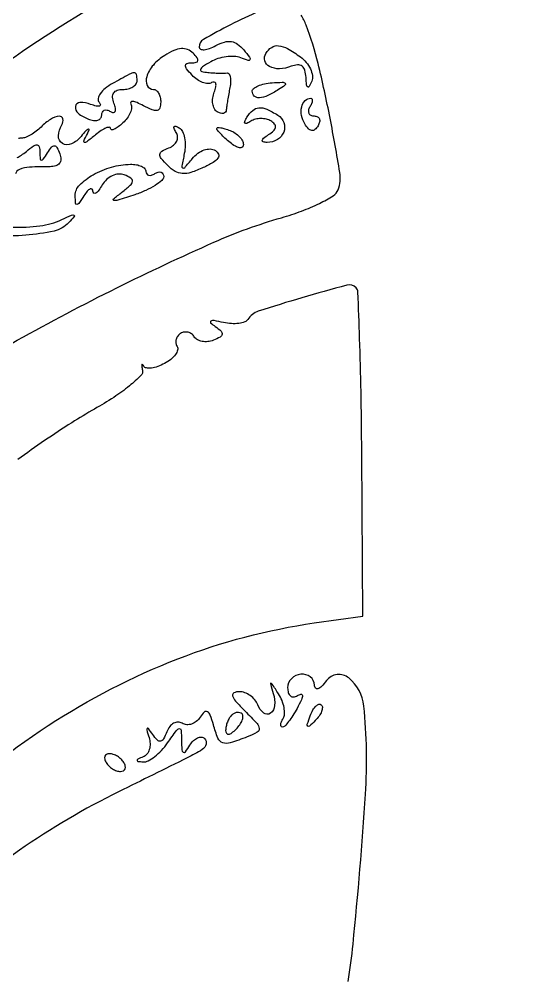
# Model space of a CAD drawing. Extents: x 123 to 893, y 112 to 937.
# Drawn here: x 836.7 to 893, y 436.6 to 544.9 of the extents above; entities that cross this region are included whole.
import ezdxf

# ---------------------------------------------------------------- set-up
doc = ezdxf.new("R2010")
doc.units = 0

msp = doc.modelspace()

# ---------------------------------------------------------------- linework, layer by layer
for points in [[(505, 723), (505.013655, 624.25, 0.000571), (505.06234, 586.230152, 0.000921), (505.200423, 553.846875, 0.000132), (505.38367, 525.076146, 0.063888), (505.630286, 523.25, 0.077982), (506.147819, 522.083228, 0.144438), (506.926697, 521.412716, 0.088454), (508.224277, 521.08494, 0.017747), (510.616631, 521, 0.016086), (512.298042, 521.054108, 0.026141), (513.716903, 521.220312, 0.024109), (514.785852, 521.456084, 0.332777), (515.015378, 521.75, 0.004505), (515.022414, 522.362296, 0.000001), (515.095159, 551.728108, 0.000021), (515.174312, 584.257832, 0.000013), (515.265378, 622.749944), (515.5, 722.999887)], [(827.998695, 534.679622, -0.025387), (841.320993, 544.093315, -0.023997), (855.775841, 552.300679, 0.006069)], [(775.390193, 441.915243, -0.029787), (785.897051, 460.327103, -0.031573), (798.333591, 476.987308, -0.032629), (812.331242, 491.434205, -0.037388), (827.5, 503.236295, -0.020044), (836.456047, 508.682919, -0.011327), (847.707344, 514.592839, -0.010958), (858.683033, 519.747732, -0.034633), (866.315974, 522.516094, 0.019513), (868.584838, 523.262222, 0.025441), (870.591256, 524.128573, 0.024615), (872.145675, 524.993358, 0.163297), (872.703013, 525.668447, 0.133312), (872.899365, 527.599251, 0.007036), (871.792841, 533.757432, 0.011979), (870.443156, 539.913953, 0.030897), (869.092092, 544.257779, 0.04367), (868.541479, 545.395873, 0.086596)], [(863.799755, 545.805385, 0.020323), (860.563917, 544.305456, 0.012175), (857.491582, 542.630846, 0.268004), (857, 541.779604, 0.299943), (857.156978, 541.541466, 0.123525), (857.556655, 541.477224, 0.067882), (858.16786, 541.615178, 0.033476), (858.894995, 541.943803, -0.048817), (859.864934, 542.346863, -0.113054), (860.646828, 542.402574, -0.121074), (861.340952, 542.113189, -0.060599), (862.036438, 541.456094, -0.009074), (862.705972, 540.618895, -0.259006), (862.745768, 540.354792, -0.400377), (862.553446, 540.261459, -0.014141), (861.702182, 540.560789, 0.079224), (860.96496, 540.716604, 0.045314), (860.053905, 540.679783, 0.043877), (859.120337, 540.472335, 0.055178), (858.310739, 540.11409, 0.012878), (857.395064, 539.549409, 0.187007), (857.17706, 539.24578, 0.417371), (857.304739, 539.031723, 0.035839), (858, 538.911988, 0.008931), (858.622465, 538.861435, 0.008677), (859.252358, 538.832553, 0.008615), (859.806803, 538.826321, 0.031581), (860.156965, 538.850567, -0.285167), (860.381362, 538.749464, -0.098916), (860.523875, 538.407347, -0.062497), (860.562871, 537.871747, -0.034456), (860.483476, 537.218988, 0.003904), (860.351354, 536.501528, 0.003672), (860.227618, 535.767304, 0.003653), (860.127467, 535.114832, 0.012678), (860.076511, 534.690983, -0.149309), (859.969774, 534.431847, -0.170539), (859.741554, 534.293233, -0.124906), (859.415297, 534.306465, -0.066226), (859.043674, 534.473008, -0.139256), (858.725239, 534.82141, -0.079256), (858.552234, 535.369837, -0.068649), (858.545447, 536.027984, -0.059981), (858.713613, 536.69607, 0.035368), (858.894034, 537.288328, 0.123665), (858.88568, 537.684453, 0.308374), (858.710318, 537.83378, 0.164776), (858.419939, 537.769005, -0.153442), (857.972351, 537.658722, -0.074838), (857.391463, 537.783945, -0.063297), (856.772052, 538.112858, -0.052586), (856.210573, 538.60496, -0.0179), (855.592084, 539.324121, -0.161036), (855.449514, 539.708527, -0.351496), (855.614562, 539.930116, -0.063735), (856.160573, 540, 0.054157), (856.683944, 540.056855, 0.312079), (856.863653, 540.25, 0.20664), (856.778759, 540.565106, 0.02868), (856.317898, 541.082102, 0.099027), (855.694711, 541.497547, 0.11693), (854.996494, 541.608631, 0.086532), (854.162483, 541.397748, 0.034501), (853.117898, 540.841555, 0.073503), (851.835935, 539.750795, 0.099418), (851.080687, 538.434422, 0.190959), (851.134722, 537.447169, 0.292634), (851.833333, 537, -0.169288), (852.151265, 536.88918, -0.094577), (852.421875, 536.575241, -0.075217), (852.604872, 536.107137, -0.055686), (852.666667, 535.554014, -0.077601), (852.564688, 534.900903, -0.271109), (852.259636, 534.62707, -0.150648), (851.70772, 534.680783, -0.023838), (850.712656, 535.153782, 0.020926), (849.992913, 535.501058, 0.068174), (849.484128, 535.642727, 0.274738), (849.283546, 535.557729, 0.303649), (849.274362, 535.349768, -0.163289), (849.369086, 534.929626, -0.072131), (849.228794, 534.37085, -0.060281), (848.890573, 533.766779, -0.048511), (848.39504, 533.210573, -0.024207), (847.858865, 532.76109, -0.056695), (847.409793, 532.494341, -0.130845), (847.123044, 532.447325, -0.38588), (847, 532.583018, 0.416835), (846.860731, 532.721047, 0.097472), (846.502987, 532.647309, 0.048685), (845.957953, 532.353157, 0.022333), (845.308042, 531.872445, -0.004795), (844.309557, 531.07827, -0.202512), (844.051562, 531.008889, -0.502729), (843.9723, 531.153212, -0.010695), (844.382199, 532, 0.035291), (844.573301, 532.449925, 0.65243), (844.48906, 532.527734, 0.108942), (844.213315, 532.327755, 0.010363), (843.670158, 531.690159, -0.114172), (842.582029, 530.848136, -0.248498), (841.558286, 530.905434, -0.27729), (841.109221, 531.753937, -0.125491), (841.5, 533, 0.192475), (841.617949, 533.673877, 0.38492), (841.21379, 533.96787, 0.117387), (840.225463, 533.618609, 0.053051), (839.15, 532.75, -0.034085), (838.601573, 532.27165, -0.033116), (837.988125, 531.867188, -0.034949), (837.401542, 531.586128, -0.094519), (836.95, 531.5, 0.077427), (836.587076, 531.443461, 0.090042)], [(836.440625, 529.30364, 0.051628), (836.923751, 529.565383, 0.023269), (837.5, 530, -0.018329), (838.300275, 530.616073, -0.177684), (838.706513, 530.727506, -0.328723), (838.94106, 530.522136, -0.051364), (839.015313, 529.872445, 0.017261), (839.048294, 529.150868, 0.378057), (839.188714, 529.015331, 0.256933), (839.400988, 529.12002, 0.011165), (839.876149, 529.833846, -0.027762), (840.348808, 530.495241, -0.248735), (840.665717, 530.631937, -0.257119), (840.949206, 530.444708, -0.029351), (841.276796, 529.721065, -0.087262), (841.394206, 529.118134, -0.169867), (841.242664, 528.658192, -0.157662), (840.825502, 528.370804, -0.072731), (840.165959, 528.274299, 0.013271), (837.856998, 528.212811, 0.082948), (836.707402, 527.957332, 0.227451), (836.254986, 527.461164, 0.166109)], [(835.916435, 521.461973, 0.044292), (839.030506, 521.586379, 0.077741), (841.5, 522.306195, -0.005696), (842.598467, 522.806526, -0.21319), (842.865759, 522.805435, -0.500992), (842.901941, 522.6419, -0.011357), (842.281069, 521.953476, -0.150038), (840.62245, 521.011768, -0.034976), (837.419687, 520.532292, -0.035027), (834.179629, 520.504252, -0.148547)], [(826.82714, 454.561514, -0.050584), (839.947559, 465.171317, -0.051873), (854.598254, 472.710555, -0.057398), (870, 476.757265), (875.5, 477.54505), (875.376295, 495.812896, 0.002639), (875.291459, 502.853237, 0.004215), (875.136528, 508.866964, 0.001013), (874.946489, 514.112576, 0.188993), (874.73378, 514.599553, 0.267073), (873.677675, 514.884388, 0.006471), (868.619165, 513.476402, 0.00806), (863.684521, 511.947075, 0.176957), (862.517487, 511.028295, -0.169952), (862.160953, 510.739664, -0.054785), (861.48996, 510.579447, -0.047343), (860.64801, 510.553918, -0.037877), (859.749004, 510.680627, 0.010105), (858.690557, 510.890261, 0.160472), (858.332602, 510.838754, 0.526533), (858.306265, 510.652343, 0.031054), (858.833846, 510.22591, -0.031893), (859.480109, 509.701756, -0.246286), (859.60673, 509.346772, -0.240004), (859.387691, 509.034327, -0.030475), (858.615871, 508.682837, -0.064183), (857.977703, 508.527872, -0.070981), (857.343317, 508.547985, -0.08049), (856.809489, 508.733255, -0.131383), (856.462927, 509.059986, 0.096365), (856.161273, 509.386587, 0.097276), (855.760139, 509.574947, 0.098549), (855.321995, 509.596259, 0.101778), (854.91459, 509.447214, 0.091849), (854.594392, 509.156742, 0.095962), (854.405514, 508.775054, 0.099441), (854.376571, 508.361944, 0.106725), (854.511696, 507.981075, -0.208442), (854.571341, 507.565575, -0.090726), (854.324092, 507.052919, -0.067401), (853.814251, 506.521774, -0.044997), (853.108678, 506.058163, -0.036652), (852.332473, 505.713275, -0.054694), (851.610943, 505.540086, -0.071012), (851.044973, 505.548854, -0.229336), (850.744565, 505.75799, 0.054859), (850.607085, 505.950004, 0.583313), (850.532526, 505.933619, 0.118805), (850.520442, 505.73856, 0.014338), (850.607987, 505.313906, -0.263058), (850.425223, 504.684205, -0.022877), (849.133237, 503.532369, -0.025385), (847.355634, 502.231912, -0.016776), (845.194092, 500.914678, 0.01354), (842.616934, 499.366947, 0.007527), (839.557015, 497.349209, 0.007502), (836.519051, 495.212239, 0.012028)], [(873.823626, 436.28926, 0.016184), (874.389035, 440.5, 0.009219), (875.791976, 457.430027, 0.041184), (875.612037, 467.38149, 0.200327), (873.895869, 470.554366, 0.423102), (871.392046, 470.25, -0.026204), (870.834807, 469.590702, -0.116637), (870.414972, 469.312946, -0.334795), (870.153663, 469.392029, -0.152503), (870.031803, 469.75, 0.226803), (869.56212, 470.671217, 0.190976), (868.49841, 470.972298, 0.171068), (867.429252, 470.468397, 0.200501), (867, 469.440983, 0.070946), (867.079524, 468.883351, 0.154465), (867.317362, 468.527995, 0.193105), (867.674568, 468.42025, 0.11678), (868.099768, 468.56166, -0.094818), (868.509632, 468.718045, -0.474034), (868.671162, 468.579238, -0.104615), (868.557408, 468.099639, -0.012512), (868.064584, 467.120677, -0.017907), (867.591679, 466.308364, -0.025199), (867.109149, 465.622949, -0.023354), (866.671763, 465.114587, -0.206254), (866.405799, 465, -0.270665), (866.260358, 465.084956, -0.151966), (866.215952, 465.291424, -0.079257), (866.296935, 465.611301, -0.036874), (866.495105, 465.99208, 0.129861), (866.649202, 466.498657, 0.055726), (866.596307, 467.209126, 0.049963), (866.365325, 467.996086, 0.046487), (865.978617, 468.74208, 0.00175), (865.248813, 469.869104, 0.235706), (865.112369, 469.948991, 0.522719), (865.050245, 469.87125, 0.002775), (865.380821, 468.782025, -0.094174), (865.532497, 467.438496, -0.219381), (865.051654, 466.573379, -0.341875), (864.29474, 466.594014, -0.130305), (863.63617, 467.505744, 0.081323), (863.302482, 468.076963, 0.065707), (862.781362, 468.561062, 0.066495), (862.159668, 468.88834, 0.088171), (861.531385, 469, 0.107355), (860.934996, 468.870456, 0.373789), (860.784279, 468.539731, 0.111431), (861.121334, 467.936828, 0.013422), (862.175391, 466.824609, -0.009156), (863.541567, 465.407463, -0.167452), (863.791579, 464.843002, -0.300541), (863.558852, 464.415759, -0.028686), (862.425391, 463.894895, -0.016694), (860.516107, 463.219482, -0.163548), (859.673251, 463.234315, -0.212848), (859.126668, 463.755127, -0.030665), (858.616657, 465.25, 0.019763), (858.2655, 466.357664, 0.176588), (857.943389, 466.743134, 0.336539), (857.582537, 466.698107, 0.056279), (857.111829, 466.121885, -0.078465), (856.688126, 465.647593, -0.089097), (856.155855, 465.351718, -0.098691), (855.599767, 465.277392, -0.12304), (855.104741, 465.435267, 0.140749), (854.629063, 465.568921, 0.124104), (854.128862, 465.439764, 0.103132), (853.67932, 465.057127, 0.073552), (853.353774, 464.479536, -0.029115), (852.984099, 463.661901, -0.227043), (852.658147, 463.418484, -0.255539), (852.291631, 463.53405, -0.035899), (851.766504, 464.166154, 0.007678), (851.272275, 464.834401, 0.428421), (851.132996, 464.849658, 0.297133), (851.08324, 464.684564, 0.006037), (851.349491, 463.814608, -0.070147), (851.465617, 463.13406, -0.080735), (851.378877, 462.481637, -0.091963), (851.108282, 461.957664, -0.131835), (850.693823, 461.643555, 0.010771), (850.090204, 461.382705, 0.293089), (850.000546, 461.243177, 0.37956), (850.09645, 461.134839, 0.013655), (850.693296, 461.078947, 0.139378), (851.258737, 461.200004, 0.043583), (851.993343, 461.676052, 0.039719), (852.759569, 462.377792, 0.034736), (853.443296, 463.222506, -0.005036), (854.452745, 464.633244, -0.198011), (854.773851, 464.829532, -0.442831), (854.974163, 464.668855, -0.01331), (855.015313, 463.472506, 0.012002), (855.048736, 462.420697, 0.262661), (855.208827, 462.17065, 0.371729), (855.45201, 462.226106, 0.01772), (855.96094, 462.97104, -0.056266), (856.370123, 463.480855, -0.089169), (856.82978, 463.798156, -0.122698), (857.264, 463.878133, -0.182839), (857.612294, 463.72104, -0.261296), (857.793977, 463.075221, -0.197072), (857.353649, 462.466307, -0.024069), (855.669147, 461.52975, -0.000629), (847.959245, 457.728679, 0.037962), (836.701438, 451.092078, 0.041873), (826.966581, 443.020563, 0.042661)]]:
    msp.add_lwpolyline(points, format="xyb")
for points in [[(868.44647, 540.6628, -0.061055), (869.104003, 540.046142, -0.065806), (869.573907, 539.303393, -0.07409), (869.79362, 538.552767, -0.129059), (869.716547, 537.9128, -0.023616), (869.446267, 537.313655, -0.455078), (869.270811, 537.269665, -0.22124), (869.136342, 537.500831, -0.012225), (869.078947, 538.356989, 0.058861), (868.95021, 539.154342, 0.164358), (868.632914, 539.614701, 0.180545), (868.124356, 539.763303, 0.073495), (867.409758, 539.603744, -0.081148), (866.083325, 539.32869, -0.12947), (864.95865, 539.574271, -0.209828), (864.42335, 540.229967, -0.209113), (864.542705, 541.069098, -0.109909), (865.20085, 541.744426, -0.172442), (865.980567, 541.933435, -0.104891), (866.998644, 541.604259, -0.027415)], [(847.218636, 537.662595, 0.04179), (846.401434, 537.115041, 0.070624), (845.836948, 536.516256, 0.105088), (845.600102, 535.964541, 0.238141), (845.718636, 535.538701, -0.133599), (845.854837, 535.272835, -0.406982), (845.756412, 535.117649, -0.119122), (845.379276, 535.119372, -0.025711), (844.75, 535.309286, 0.088932), (843.546548, 535.512298, 0.368432), (843.032696, 535.064987, 0.269287), (843.336202, 534.299731, 0.075321), (844.5, 533.638374, 0.059765), (845.074174, 533.493584, 0.105471), (845.559375, 533.53372, 0.149855), (845.877971, 533.747127, 0.172457), (846, 534.090402, -0.111764), (846.077693, 534.433634, -0.183695), (846.290385, 534.636699, -0.158967), (846.610729, 534.663546, -0.080646), (846.988546, 534.507079, 0.1144), (847.325929, 534.393111, 0.32948), (847.525685, 534.512472, 0.155351), (847.556862, 534.868281, 0.036408), (847.381557, 535.448062, -0.070766), (847.229124, 536.113726, -0.166877), (847.351986, 536.601212, -0.173032), (847.743588, 536.899237, -0.077117), (848.393011, 537, 0.060338), (849.007542, 537.07443, 0.07906), (849.527947, 537.29375, 0.097154), (849.876403, 537.618592, 0.157984), (850, 538, 0.056033), (849.922049, 538.6934, 0.384306), (849.664321, 538.874718, 0.0934), (849.123522, 538.703285, 0.003391)], [(865.987392, 536.971046, -0.031857), (864.746187, 536.292792, -0.094015), (863.808051, 536.054303, -0.200319), (863.239701, 536.251483, -0.213521), (863, 536.787196, -0.234621), (863.156063, 537.101473, -0.061397), (863.657234, 537.392661, -0.049041), (864.380495, 537.620915, -0.033139), (865.237392, 537.742929, -0.009696), (866.400965, 537.807917, -0.212144), (866.710154, 537.683818, -0.450889), (866.693048, 537.459661, -0.020914)], [(869.5, 535, 0.088621), (869.348919, 534.618194, 0.167455), (869.391936, 534.29375, 0.177706), (869.621649, 534.077418, 0.101261), (870, 534, -0.116231), (870.371367, 533.912489, -0.185647), (870.588682, 533.674888, -0.155459), (870.612114, 533.316391, -0.077755), (870.434017, 532.893237, -0.072738), (870.075477, 532.46652, -0.21875), (869.720416, 532.358215, -0.176182), (869.350472, 532.552427, -0.046285), (868.940983, 533.095492, -0.091539), (868.571882, 534.04429, -0.104743), (868.5916, 535.015974, -0.135067), (868.978101, 535.727642, -0.20395), (869.618034, 536, -0.287043), (869.754342, 535.914721, -0.143517), (869.789612, 535.70625, -0.074368), (869.701786, 535.383844, -0.034804)], [(865.878115, 534.096491, -0.164743), (866.567777, 533.24301, -0.182186), (866.560019, 532.185837, -0.166392), (865.840931, 531.327795, -0.139997), (864.690983, 531.015313, -0.056893), (864.243079, 531.072286, -0.398791), (864.134577, 531.240937, -0.185074), (864.293403, 531.498109, -0.021693), (864.856763, 531.890313, 0.045108), (865.417879, 532.321264, 0.167837), (865.625764, 532.708088, 0.218762), (865.524505, 533.0737, 0.079241), (865.106763, 533.434017, 0.082499), (864.597706, 533.642642, 0.059413), (863.985975, 533.707506, 0.058841), (863.369328, 533.626513, 0.076507), (862.845492, 533.404508, -0.029004), (862.386848, 533.156574, -0.315645), (862.190983, 533.190983, -0.315645), (862.156574, 533.386848, -0.029004), (862.404508, 533.845492, -0.072362), (863.061855, 534.629023, -0.165524), (863.763129, 534.925688, -0.125619), (864.636152, 534.768811, -0.034234)], [(855.3319, 529.749004, 0.005392), (855.050258, 528.357006, 0.307958), (855.149386, 528.128075, 0.370968), (855.373784, 528.161022, 0.006413), (856.23334, 529.177952, -0.058919), (856.864614, 529.783004, -0.076531), (857.569216, 530.162208, -0.090652), (858.254887, 530.272966, -0.134023), (858.835937, 530.101396, -0.160579), (859.181918, 529.689618, -0.254477), (859.128968, 529.243096, -0.107415), (858.581856, 528.743154, -0.024716), (857.464579, 528.165815, -0.028184), (856.076064, 527.625387, -0.093288), (855.107314, 527.499935, -0.119818), (854.298108, 527.746492, -0.062869), (853.4619, 528.395243, -0.022465), (852.723396, 529.203267, -0.192071), (852.573939, 529.66033, -0.251959), (852.79824, 530.020386, -0.038423), (853.589081, 530.39581, 0.081012), (854.127997, 530.710181, 0.111284), (854.47057, 531.152138, 0.126038), (854.565778, 531.655377, 0.123066), (854.408874, 532.147446, -0.029375), (854.169734, 532.590607, -0.263723), (854.186644, 532.80261, -0.356262), (854.359561, 532.854402, -0.040047), (854.751611, 532.653513, -0.143844), (855.123286, 532.239441, -0.062223), (855.35958, 531.529918, -0.05434), (855.437059, 530.657922, -0.047652)], [(862, 530.770566, -0.214681), (861.871103, 530.484197, -0.22275), (861.574222, 530.396714, -0.100348), (861.096566, 530.57205, -0.035237), (860.5, 531, -0.012711), (859.925401, 531.50208, -0.017822), (859.440625, 531.980891, -0.014236), (859.071145, 532.395857, -0.176553), (859, 532.59106, -0.407084), (859.095087, 532.688496, -0.044074), (859.440625, 532.666459, -0.034664), (859.924595, 532.557685, -0.019009), (860.5, 532.361626, -0.054778), (861.073663, 532.065988, -0.05745), (861.559375, 531.656816, -0.064053), (861.88993, 531.201557, -0.125677)], [(851, 527.726697, 0.148732), (851.082048, 527.456973, 0.191612), (851.29375, 527.311653, 0.132582), (851.616955, 527.324814, 0.062393), (852, 527.5, -0.073042), (852.382561, 527.66525, -0.149215), (852.70625, 527.654136, -0.188425), (852.920094, 527.4729, -0.124452), (853, 527.156842, -0.217897), (852.798909, 526.717316, -0.037749), (852.045313, 526.15955, -0.035029), (850.994719, 525.596923, -0.024925), (849.75, 525.111564, -0.00316), (847.819337, 524.481094, -0.125662), (847.376466, 524.454799, -0.629662), (847.330712, 524.629465, -0.011921), (848.27939, 525.395472, 0.017278), (849.230262, 526.180224, 0.178114), (849.46744, 526.620914, 0.30013), (849.299775, 526.975266, 0.044853), (848.555837, 527.3402, 0.111224), (847.898621, 527.436082, 0.087365), (847.199323, 527.256809, 0.080496), (846.554551, 526.828926, 0.074245), (846.056856, 526.208467, -0.025213), (845.669462, 525.614904, -0.086444), (845.339973, 525.295612, -0.306767), (845.130063, 525.29521, -0.237235), (845.015096, 525.5, 0.195142), (844.907287, 525.734372, 0.312601), (844.698051, 525.765625, 0.105101), (844.377037, 525.512804, 0.030138), (844, 525, -0.007644), (843.410941, 524.11836, -0.249905), (843.190365, 524.004448, -0.392673), (843.046317, 524.141748, -0.012728), (843.015313, 525.012872, -0.201813), (843.502005, 526.203119, -0.06728), (845.031654, 527.365984, -0.059768), (847.101111, 528.231818, -0.065777), (849.25, 528.546698, -0.046338), (849.919833, 528.494023, -0.066875), (850.485937, 528.316024, -0.0877), (850.867646, 528.047452, -0.198212)], [(870.124088, 465.733333, -0.011214), (869.463552, 465.106486, -0.400052), (869.270328, 465.111181, -0.286372), (869.21821, 465.336218, -0.008399), (869.564293, 466.293128, -0.036269), (869.866277, 466.940734, -0.070189), (870.210949, 467.395085, -0.120343), (870.538684, 467.59249, -0.278911), (870.806872, 467.526461, -0.20742), (870.927901, 467.220211, -0.082976), (870.837219, 466.768815, -0.063152), (870.558688, 466.246577, -0.043285)], [(860.666667, 466.333333, 0.063896), (860.411277, 466.002755, 0.039129), (860.195833, 465.558958, 0.038674), (860.048893, 465.07784, 0.054831), (860, 464.633333, 0.142677), (860.093678, 464.31173, 0.290264), (860.322581, 464.204271, 0.131573), (860.693024, 464.355562, 0.034019), (861.183333, 464.783333, 0.041736), (861.5985, 465.274266, 0.061283), (861.867292, 465.770833, 0.080535), (861.959631, 466.197768, 0.212536), (861.85, 466.483333, 0.128169), (861.601612, 466.629018, 0.100736), (861.289271, 466.652396, 0.089268), (860.96028, 466.549128, 0.075941)], [(846.5, 461, 0.064269), (846.810561, 460.617474, 0.051777), (847.230237, 460.29375, 0.053414), (847.689814, 460.073533, 0.085235), (848.118034, 460, 0.117858), (848.449529, 460.079239, 0.186277), (848.642737, 460.29375, 0.154201), (848.661825, 460.617617, 0.076764), (848.5, 461, 0.064269), (848.189439, 461.382526, 0.051777), (847.769763, 461.70625, 0.053414), (847.310186, 461.926467, 0.085235), (846.881966, 462, 0.117858), (846.550471, 461.920761, 0.186277), (846.357263, 461.70625, 0.154201), (846.338175, 461.382383, 0.076764)]]:
    msp.add_lwpolyline(points, format="xyb", close=True)

doc.saveas('drawing.dxf')
